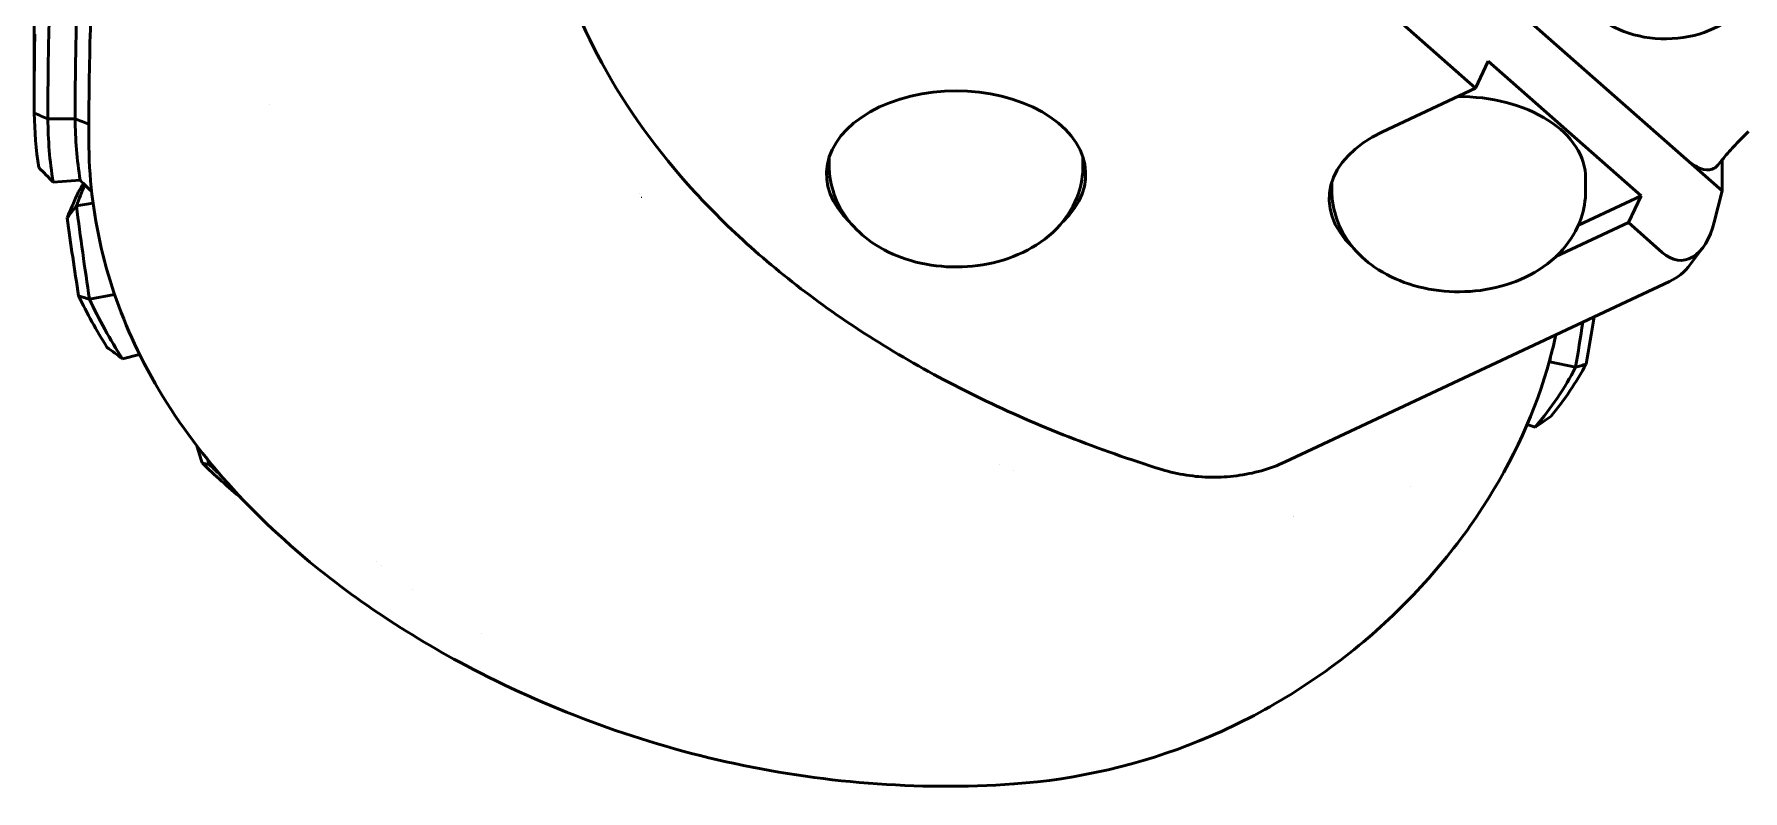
# Model space of a CAD drawing. Header units: millimetres. Extents: x 36 to 3196, y 27 to 5967.
# Drawn here: x 1742 to 1804.6, y 4880.3 to 4908 of the extents above; entities that cross this region are included whole.
import ezdxf

# ---------------------------------------------------------------- set-up
doc = ezdxf.new("R2010")
doc.units = ezdxf.units.MM
doc.layers.add('외형선(ISO)', color=7, linetype='Continuous', lineweight=50)

msp = doc.modelspace()

# ---------------------------------------------------------------- linework, layer by layer
at = {"layer": '외형선(ISO)'}
for p, q in [((1780.0688, 4923.2484), (1803.8467, 4902.3028)), ((1802.5389, 4903.4548), (1781.4103, 4922.0667)), ((1794.8142, 4906.0726), (1786.2671, 4913.6016)), ((1741.9918, 4905.8618), (1741.9918, 4908.7482)), ((1795.2805, 4907.0574), (1794.8142, 4906.0726)), ((1800.8804, 4902.1245), (1795.2805, 4907.0574)), ((1791.3983, 4904.4704), (1794.8142, 4906.0726)), ((1750.6137, 4905.4759), (1750.6137, 4905.476)), ((1743.4919, 4904.9479), (1742.4919, 4904.9462)), ((1743.9918, 4904.6239), (1743.9918, 4904.1631)), ((1771.1268, 4903.5354), (1771.1268, 4903.2186)), ((1780.4268, 4903.5354), (1780.4268, 4903.2186)), ((1803.8467, 4902.3028), (1803.8467, 4903.4379)), ((1742.682, 4902.6272), (1743.6768, 4902.6931)), ((1789.5483, 4902.6272), (1789.5483, 4902.3104)), ((1798.8483, 4902.77), (1798.8483, 4902.3104)), ((1764.1735, 4902.1994), (1764.1735, 4902.1995)), ((1800.8804, 4902.1245), (1798.5809, 4901.046)), ((1800.414, 4901.1397), (1800.8804, 4902.1245)), ((1803.8467, 4902.3028), (1803.5636, 4901.1565)), ((1743.5395, 4901.7538), (1744.1443, 4901.8496)), ((1800.414, 4901.1397), (1797.758, 4899.894)), ((1801.6584, 4900.0435), (1800.414, 4901.1397)), ((1803.1564, 4900.2385), (1802.6813, 4899.6003)), ((1801.9263, 4898.9839), (1787.8312, 4892.3726)), ((1744.9321, 4898.512), (1744.0153, 4898.3352)), ((1745.2252, 4896.1472), (1745.8516, 4896.3134)), ((1798.4787, 4895.8403), (1797.5301, 4896.0437)), ((1797.0011, 4893.6463), (1796.7072, 4893.7484)), ((1748.4054, 4892.2771), (1748.4707, 4892.3047)), ((1777.3636, 4892.2705), (1777.3636, 4892.2705)), ((1777.8777, 4892.0735), (1777.8777, 4892.0734)), ((1792.4229, 4891.4817), (1792.4229, 4891.4818)), ((1788.1365, 4890.3681), (1788.1365, 4890.3681)), ((1788.1571, 4890.3805), (1788.1571, 4890.3805)), ((1754.5464, 4888.7096), (1754.5464, 4888.7096)), ((1754.721, 4888.5642), (1754.7209, 4888.5643)), ((1755.8486, 4887.6926), (1755.8488, 4887.6927)), ((1758.3888, 4886.0698), (1758.3888, 4886.0698))]:
    msp.add_line(p, q, dxfattribs=at)
msp.add_arc((1801.077, 4900.7946), 2, 295.128675, 323.336533, dxfattribs=at)
for centre, major_axis, ratio, start_param, end_param in [((1801.7675, 4909.8049), (3, 0), 0.6427876, 3.7719773, 5.9564998), ((1775.7768, 4902.9122), (4.75, 0), 0.6427876, 5.6778268, 10.0301365), ((1794.1983, 4902.77), (4.65, 0), 0.6427876, 0, 1.5822027), ((1778.6095, 4905.3899), (-36.6177, 0), 0.6427876, 0.0102739, 0.09502), ((1733.0425, 4963.7602), (-31.5351, 58.9355), 0.5392345, 2.5613556, 2.5727259), ((1778.6095, 4905.0069), (-36.1177, 0), 0.6427876, 0.0026132, 0.1026807), ((1778.6095, 4905.0069), (-35.1177, 0), 0.6427876, 0.0026132, 0.1026807), ((1735.4152, 4961.024), (-28.9553, 56.3025), 0.5469581, 2.5792337, 2.5913098), ((1778.6095, 4904.6239), (-34.6177, 0), 0.6427876, 6.2774595, 6.2831853), ((1794.1983, 4902.004), (-4.75, 0), 0.6427876, 5.3427749, 6.8885438), ((1775.7768, 4903.6782), (-4.75, 0), 0.6427876, 0.1257791, 0.2108572), ((1775.7768, 4903.6782), (4.75, 0), 0.6427876, 6.0723281, 6.1574062), ((1739.6997, 4882.5573), (44.7131, -49.6836), 0.2385271, 1.7653635, 1.776734), ((1717.5708, 4919.225), (34.7142, 57.1208), 0.464687, 4.6981772, 4.7032567), ((1741.7084, 4884.2602), (42.5264, -46.9018), 0.2228695, 1.7573294, 1.7668546), ((1778.6095, 4923.392), (-36.1177, 0), 0.6427876, 1.1619195, 1.1619226), ((1794.1983, 4902.77), (-4.75, 0), 0.6427876, 0.1257791, 0.2108572), ((1829.1359, 4874.1909), (95.7364, 0), 0.6427876, 2.677178, 2.6851913), ((1802.2245, 4902.3361), (0.1595, -2.5767), 0.560817, 5.7732862, 7.3440826), ((1778.6095, 4905.3899), (-36.6177, 0), 0.6427876, 0.2991438, 0.3838898), ((1717.5708, 4953.7934), (-38.7073, 54.4941), 0.3721906, 2.6920316, 2.7034018), ((1778.6095, 4905.0069), (-36.1177, 0), 0.6427876, 0.2914831, 0.3915505), ((1759.9394, 4877.174), (52.0434, -41.9429), 0.0884566, 1.9278561, 1.9392265), ((1778.0834, 4900.2132), (21.5, 0), 0.6427876, 5.7880261, 5.9612312), ((1778.0834, 4900.2132), (20.5, 0), 0.6427876, 5.9557994, 5.9612312), ((1778.0834, 4900.5962), (22, 0), 0.6427876, 5.8005159, 5.9487414), ((1778.6095, 4905.3899), (-36.6177, 0), 0.6427876, 0.5880136, 0.656473), ((1707.1572, 4941.4066), (46.0984, -48.4025), 0.2089792, 5.980382, 5.9917523), ((1778.6095, 4905.0069), (-36.1177, 0), 0.6427876, 0.5803529, 0.6032642), ((1777.5436, 4885.5621), (0.354, -4.9875), 0.1057026, 6.2831839, 6.2831861)]:
    msp.add_ellipse(centre, major_axis=major_axis, ratio=ratio, start_param=start_param, end_param=end_param, dxfattribs=at)
for points, knots in [([(1760.9563, 4911.6691), (1761.3537, 4910.0698), (1761.9701, 4908.5038), (1763.6909, 4905.335), (1764.8398, 4903.7459), (1767.5655, 4900.7707), (1769.1423, 4899.3842), (1772.6572, 4896.8523), (1774.5954, 4895.7068), (1778.7603, 4893.689), (1780.9871, 4892.8168), (1783.3176, 4892.094)], [4.2403843, 4.2403843, 4.2403843, 4.2403843, 4.41784313, 4.41784313, 4.61420711, 4.61420711, 4.81057109, 4.81057109, 5.00693507, 5.00693507, 5.20329905, 5.20329905, 5.20329905, 5.20329905]), ([(1804.8166, 4904.4793), (1804.733, 4904.3989), (1804.6511, 4904.318), (1804.4906, 4904.1555), (1804.412, 4904.0738), (1804.2583, 4903.9097), (1804.1832, 4903.8273), (1804.0362, 4903.6617), (1803.9645, 4903.5786), (1803.8244, 4903.4118), (1803.7561, 4903.3281), (1803.6895, 4903.2441)], [2.56701529, 2.56701529, 2.56701529, 2.56701529, 2.59053318, 2.59053318, 2.61405107, 2.61405107, 2.63756897, 2.63756897, 2.66108686, 2.66108686, 2.68460475, 2.68460475, 2.68460475, 2.68460475]), ([(1751.3793, 4889.3149), (1748.9939, 4891.4162), (1747.053, 4893.832), (1744.616, 4898.8617), (1743.9918, 4901.5076), (1743.9918, 4904.1631)], [0, 0, 0, 0, 1.1383932, 1.1383932, 2.1691709, 2.1691709, 2.1691709, 2.1691709]), ([(1771.1268, 4903.2186), (1771.1268, 4902.8603), (1771.1909, 4902.5032), (1771.4305, 4901.8247), (1771.6115, 4901.5081), (1772.0776, 4900.9066), (1772.3752, 4900.6379), (1773.0829, 4900.1471), (1773.5043, 4899.9475), (1774.4222, 4899.6449), (1774.9229, 4899.5541), (1775.9358, 4899.4961), (1776.4481, 4899.5301), (1777.4474, 4899.7284), (1777.9349, 4899.8921), (1778.8285, 4900.3638), (1779.2401, 4900.6657), (1779.8694, 4901.3833), (1780.1082, 4901.7688), (1780.3668, 4902.5265), (1780.4268, 4902.872), (1780.4268, 4903.2186)], [1.6036589, 1.6036589, 1.6036589, 1.6036589, 1.8268855, 1.8268855, 2.0658369, 2.0658369, 2.3510676, 2.3510676, 2.7004878, 2.7004878, 3.0855888, 3.0855888, 3.4739107, 3.4739107, 3.8620764, 3.8620764, 4.2319427, 4.2319427, 4.5293249, 4.5293249, 4.7452515, 4.7452515, 4.7452515, 4.7452515]), ([(1803.6886, 4903.2456), (1803.6303, 4903.1743), (1803.5567, 4903.1211), (1803.365, 4903.0575), (1803.2025, 4903.0705), (1802.8999, 4903.184), (1802.7045, 4903.3089), (1802.5389, 4903.4548)], [-0.52760046, -0.52760046, -0.52760046, -0.52760046, -0.47512372, -0.47512372, -0.39416892, -0.39416892, -0.30987508, -0.30987508, -0.30987508, -0.30987508]), ([(1789.5483, 4902.3104), (1789.5483, 4901.9521), (1789.6124, 4901.595), (1789.8521, 4900.9165), (1790.033, 4900.5999), (1790.4991, 4899.9984), (1790.7967, 4899.7297), (1791.5044, 4899.2389), (1791.9258, 4899.0394), (1792.8437, 4898.7367), (1793.3444, 4898.6459), (1794.3573, 4898.5879), (1794.8696, 4898.6219), (1795.8689, 4898.8202), (1796.3564, 4898.9839), (1797.25, 4899.4557), (1797.6616, 4899.7575), (1798.2909, 4900.4751), (1798.5298, 4900.8606), (1798.7883, 4901.6183), (1798.8483, 4901.9639), (1798.8483, 4902.3104)], [1.6036589, 1.6036589, 1.6036589, 1.6036589, 1.8268855, 1.8268855, 2.0658369, 2.0658369, 2.3510676, 2.3510676, 2.7004878, 2.7004878, 3.0855888, 3.0855888, 3.4739107, 3.4739107, 3.8620764, 3.8620764, 4.2319427, 4.2319427, 4.5293249, 4.5293249, 4.7452515, 4.7452515, 4.7452515, 4.7452515]), ([(1797.5357, 4896.1256), (1797.03, 4894.2516), (1796.1802, 4892.4033), (1793.9012, 4888.9007), (1792.4116, 4887.2152), (1788.9322, 4884.293), (1786.8745, 4883.0391), (1782.5408, 4881.2789), (1780.2081, 4880.7387), (1777.8976, 4880.5747)], [0, 0, 0, 0, 0.6463952, 0.6463952, 1.3293485, 1.3293485, 2.0384167, 2.0384167, 2.7356831, 2.7356831, 2.7356831, 2.7356831]), ([(1798.8645, 4895.9544), (1798.7997, 4895.9344), (1798.7351, 4895.9149), (1798.6065, 4895.8769), (1798.5425, 4895.8583), (1798.4787, 4895.8403)], [-0.075748954, -0.075748954, -0.075748954, -0.075748954, -0.037874481, -0.037874481, 0, 0, 0, 0]), ([(1797.0011, 4893.6463), (1797.0963, 4893.711), (1797.1913, 4893.7756), (1797.381, 4893.9043), (1797.4756, 4893.9685), (1797.5701, 4894.0326)], [-0.07575024, -0.07575024, -0.07575024, -0.07575024, -0.03787562, -0.03787562, -0.000000987, -0.000000987, -0.000000987, -0.000000987]), ([(1783.3176, 4892.094), (1783.6116, 4892.0029), (1783.9125, 4891.9346), (1784.5216, 4891.8415), (1784.8299, 4891.8166), (1785.4469, 4891.8097), (1785.7557, 4891.8276), (1786.367, 4891.9066), (1786.6696, 4891.9677), (1787.2618, 4892.1351), (1787.5515, 4892.2414), (1787.8312, 4892.3726)], [5.2032991, 5.2032991, 5.2032991, 5.2032991, 5.4192763, 5.4192763, 5.6352536, 5.6352536, 5.8512309, 5.8512309, 6.0672082, 6.0672082, 6.2831854, 6.2831854, 6.2831854, 6.2831854]), ([(1777.8976, 4880.5747), (1774.347, 4880.3227), (1770.7346, 4880.6261), (1763.9521, 4882.1514), (1760.6981, 4883.383), (1755.4272, 4886.1783), (1753.2475, 4887.6693), (1751.3793, 4889.3149)], [0, 0, 0, 0, 1.0722919, 1.0722919, 2.1468653, 2.1468653, 3.0384434, 3.0384434, 3.0384434, 3.0384434])]:
    msp.add_open_spline(points, degree=3, knots=knots, dxfattribs=at)
for points in [[(1742.5324, 4908.4055), (1742.5038, 4907.2527), (1742.4903, 4906.0995), (1742.4919, 4904.9462)], [(1743.5313, 4908.3751), (1743.5035, 4907.233), (1743.4904, 4906.0904), (1743.4919, 4904.9479)], [(1744.0629, 4908.7304), (1744.0197, 4907.4046), (1743.9962, 4906.078), (1743.9924, 4904.7513)], [(1741.9937, 4905.1481), (1741.9885, 4906.1136), (1741.9939, 4907.0791), (1742.0099, 4908.0445)], [(1743.1986, 4901.3121), (1743.3282, 4901.6341), (1743.468, 4901.9578), (1743.618, 4902.2836)], [(1743.8423, 4902.5259), (1743.7351, 4902.2675), (1743.6341, 4902.0102), (1743.5395, 4901.7538)], [(1743.618, 4898.4534), (1743.468, 4899.4044), (1743.3282, 4900.3573), (1743.1986, 4901.3121)], [(1743.5395, 4901.7538), (1743.6835, 4900.6118), (1743.8422, 4899.4721), (1744.0153, 4898.3352)], [(1798.8645, 4895.9544), (1798.9686, 4896.5299), (1799.0663, 4897.1069), (1799.1574, 4897.6851)], [(1797.7613, 4897.0303), (1797.6922, 4896.7284), (1797.617, 4896.4268), (1797.5357, 4896.1256)], [(1798.4787, 4895.8403), (1798.5729, 4896.3893), (1798.6613, 4896.9396), (1798.7437, 4897.4911)], [(1797.5301, 4896.0437), (1797.524, 4896.0419), (1797.518, 4896.0402), (1797.512, 4896.0385)], [(1797.5301, 4896.0437), (1797.5389, 4896.0965), (1797.5476, 4896.1494), (1797.5563, 4896.2023)], [(1748.1419, 4892.3335), (1748.0769, 4892.5433), (1748.0123, 4892.7533), (1747.9482, 4892.9634)], [(1748.3537, 4892.448), (1748.3709, 4892.391), (1748.3881, 4892.334), (1748.4054, 4892.2771)]]:
    msp.add_open_spline(points, degree=3, dxfattribs=at)

doc.saveas('drawing.dxf')
